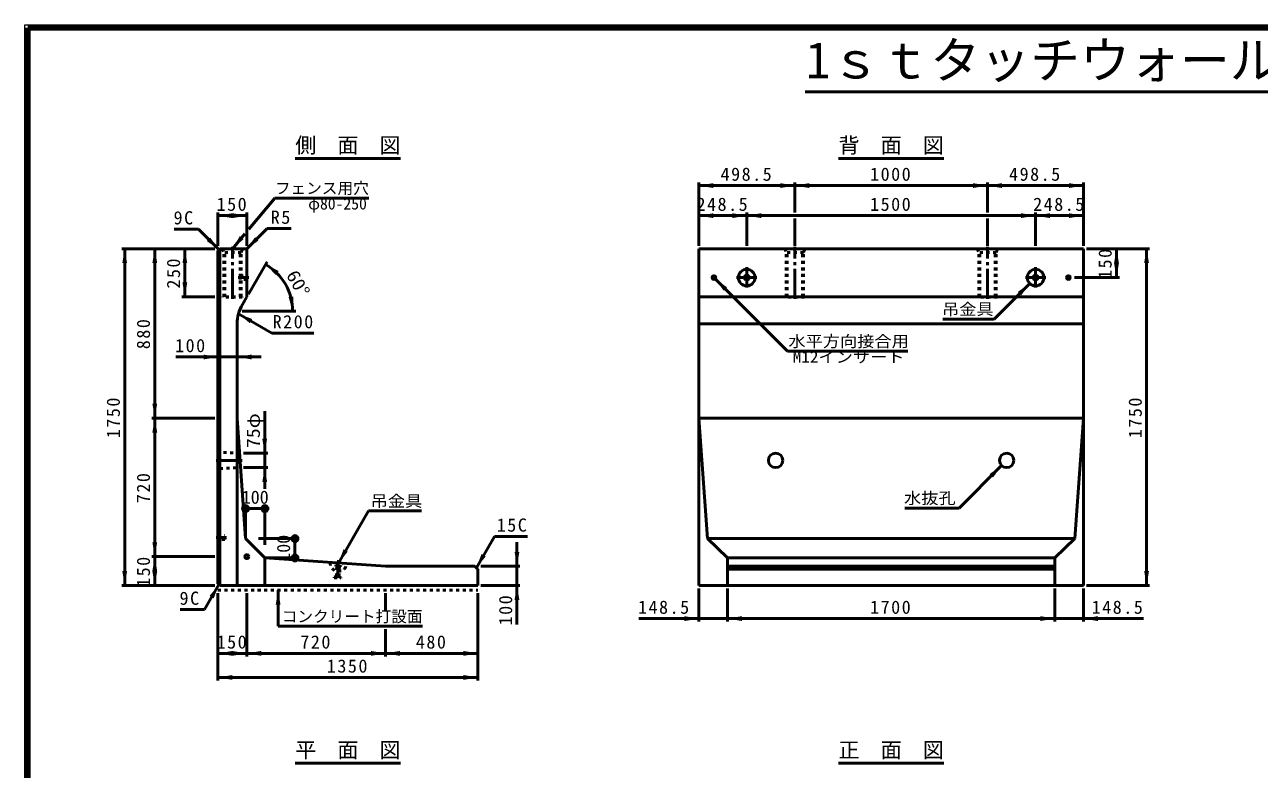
# Model space of a CAD drawing. Units: millimetres, scale not verified. Extents: x 100 to 4105, y 100 to 2870.
# Drawn here: x 100 to 2152, y 1632 to 2870 of the extents above; entities that cross this region are included whole.
import ezdxf
from ezdxf.enums import TextEntityAlignment as Align

# ---------------------------------------------------------------- set-up
doc = ezdxf.new("R2010")
doc.units = ezdxf.units.MM
doc.header["$LTSCALE"] = 5
doc.linetypes.add('USER2', pattern=[13.4, 10, -1.2, 1, -1.2])
doc.linetypes.add('USER3', pattern=[2.2, 1, -1.2])
doc.layers.add('V-nasSTD', color=7, linetype='Continuous', lineweight=50)
doc.styles.add('ＭＳ ゴシック', font='')
doc.styles.get('ＭＳ ゴシック').set_extended_font_data('MS Gothic')

msp = doc.modelspace()

# ---------------------------------------------------------------- hatches: boundary and pattern name
at = {"layer": 'V-nasSTD'}
for points in [[(1244.661, 2602.466), (1244.661, 2598.466), (1220.661, 2602.466), (1244.661, 2606.466)], [(1356.181, 2602.466), (1356.181, 2606.466), (1380.181, 2602.466), (1356.181, 2598.466)], [(1404.181, 2602.466), (1404.181, 2598.466), (1380.181, 2602.466), (1404.181, 2606.466)], [(1676.181, 2602.466), (1676.181, 2606.466), (1700.181, 2602.466), (1676.181, 2598.466)], [(1724.181, 2602.466), (1724.181, 2598.466), (1700.181, 2602.466), (1724.181, 2606.466)], [(1835.701, 2602.466), (1835.701, 2606.466), (1859.701, 2602.466), (1835.701, 2598.466)], [(445.221, 2552.466), (445.221, 2548.466), (421.221, 2552.466), (445.221, 2556.466)], [(445.221, 2552.466), (445.221, 2556.466), (469.221, 2552.466), (445.221, 2548.466)], [(1244.661, 2552.466), (1244.661, 2548.466), (1220.661, 2552.466), (1244.661, 2556.466)], [(1276.181, 2552.466), (1276.181, 2556.466), (1300.181, 2552.466), (1276.181, 2548.466)], [(1324.181, 2552.466), (1324.181, 2548.466), (1300.181, 2552.466), (1324.181, 2556.466)], [(1756.181, 2552.466), (1756.181, 2556.466), (1780.181, 2552.466), (1756.181, 2548.466)], [(1804.181, 2552.466), (1804.181, 2548.466), (1780.181, 2552.466), (1804.181, 2556.466)], [(1835.701, 2552.466), (1835.701, 2556.466), (1859.701, 2552.466), (1835.701, 2548.466)], [(405.691, 2512.997), (408.519, 2515.825), (422.661, 2496.026), (402.862, 2510.168)], [(460.648, 2515.851), (463.712, 2513.28), (445.221, 2497.466), (457.584, 2518.422)], [(485.784, 2513.903), (488.613, 2511.075), (468.814, 2496.932), (482.956, 2516.731)], [(266.221, 2473.466), (262.221, 2473.466), (266.221, 2497.466), (270.221, 2473.466)], [(316.221, 2473.466), (312.221, 2473.466), (316.221, 2497.466), (320.221, 2473.466)], [(366.221, 2473.466), (362.221, 2473.466), (366.221, 2497.466), (370.221, 2473.466)], [(1914.701, 2473.466), (1910.701, 2473.466), (1914.701, 2497.466), (1918.701, 2473.466)], [(1964.701, 2473.466), (1960.701, 2473.466), (1964.701, 2497.466), (1968.701, 2473.466)], [(519.68, 2457.176), (517.299, 2453.961), (500.395, 2471.462), (522.061, 2460.39)], [(1914.701, 2473.466), (1918.701, 2473.466), (1914.701, 2449.466), (1910.701, 2473.466)], [(1264.741, 2430.346), (1267.57, 2433.174), (1247.771, 2447.316), (1261.913, 2427.517)], [(366.221, 2441.466), (370.221, 2441.466), (366.221, 2417.466), (362.221, 2441.466)], [(1753.481, 2422.766), (1750.652, 2425.594), (1770.451, 2439.736), (1756.309, 2419.937)], [(542.666, 2417.364), (538.692, 2416.909), (545.395, 2393.519), (546.64, 2417.819)], [(476.186, 2377.169), (474.186, 2373.705), (455.402, 2389.169), (478.186, 2380.633)], [(397.221, 2317.466), (397.221, 2321.466), (421.221, 2317.466), (397.221, 2313.466)], [(477.221, 2317.466), (477.221, 2313.466), (453.221, 2317.466), (477.221, 2321.466)], [(316.221, 2239.866), (320.221, 2239.866), (316.221, 2215.866), (312.221, 2239.866)], [(316.221, 2191.866), (312.221, 2191.866), (316.221, 2215.866), (320.221, 2191.866)], [(498.943, 2181.466), (494.943, 2181.466), (498.943, 2157.466), (502.943, 2181.466)], [(1706.725, 2120.01), (1703.897, 2122.839), (1723.696, 2136.981), (1709.554, 2117.182)], [(498.943, 2109.466), (502.943, 2109.466), (498.943, 2133.466), (494.943, 2109.466)], [(316.221, 2009.466), (320.221, 2009.466), (316.221, 1985.466), (312.221, 2009.466)], [(633.443, 1995.68), (636.907, 1993.68), (621.443, 1974.895), (629.979, 1997.68)], [(918.221, 1993.466), (914.221, 1993.466), (918.221, 1969.466), (922.221, 1993.466)], [(316.221, 1961.466), (312.221, 1961.466), (316.221, 1985.466), (320.221, 1961.466)], [(862.821, 1987.851), (866.285, 1985.851), (850.821, 1967.066), (859.357, 1989.851)], [(266.221, 1961.466), (270.221, 1961.466), (266.221, 1937.466), (262.221, 1961.466)], [(316.221, 1961.466), (320.221, 1961.466), (316.221, 1937.466), (312.221, 1961.466)], [(1964.701, 1961.466), (1968.701, 1961.466), (1964.701, 1937.466), (1960.701, 1961.466)], [(410.661, 1918.121), (407.197, 1920.121), (422.661, 1938.906), (414.125, 1916.121)], [(521.221, 1905.626), (517.221, 1905.626), (521.221, 1929.626), (525.221, 1905.626)], [(918.221, 1913.466), (914.221, 1913.466), (918.221, 1937.466), (922.221, 1913.466)], [(1196.661, 1882.466), (1196.661, 1886.466), (1220.661, 1882.466), (1196.661, 1878.466)], [(1292.181, 1882.466), (1292.181, 1878.466), (1268.181, 1882.466), (1292.181, 1886.466)], [(1788.181, 1882.466), (1788.181, 1886.466), (1812.181, 1882.466), (1788.181, 1878.466)], [(1883.701, 1882.466), (1883.701, 1878.466), (1859.701, 1882.466), (1883.701, 1886.466)], [(445.221, 1824.626), (445.221, 1820.626), (421.221, 1824.626), (445.221, 1828.626)], [(445.221, 1824.626), (445.221, 1828.626), (469.221, 1824.626), (445.221, 1820.626)], [(493.221, 1824.626), (493.221, 1820.626), (469.221, 1824.626), (493.221, 1828.626)], [(675.621, 1824.626), (675.621, 1828.626), (699.621, 1824.626), (675.621, 1820.626)], [(723.621, 1824.626), (723.621, 1820.626), (699.621, 1824.626), (723.621, 1828.626)], [(829.221, 1824.626), (829.221, 1828.626), (853.221, 1824.626), (829.221, 1820.626)], [(445.221, 1784.626), (445.221, 1780.626), (421.221, 1784.626), (445.221, 1788.626)], [(829.221, 1784.626), (829.221, 1788.626), (853.221, 1784.626), (829.221, 1780.626)]]:
    msp.add_hatch(color=256, dxfattribs=at).paths.add_polyline_path(points)

# ---------------------------------------------------------------- linework, layer by layer
at = {"layer": 'V-nasSTD', "lineweight": 100}
for p, q in [((105, 2865), (105, 105)), ((4100, 2865), (105, 2865))]:
    msp.add_line(p, q, dxfattribs=at)
at = {"layer": 'V-nasSTD'}
for p, q in [((1397.476, 2758.465), (2807.524, 2758.465)), ((549.721, 2647.466), (724.721, 2647.466)), ((1452.681, 2647.466), (1627.681, 2647.466)), ((1220.661, 2607.466), (1220.661, 2502.466)), ((1380.181, 2607.466), (1380.181, 2557.466)), ((1700.181, 2607.466), (1700.181, 2557.466)), ((1859.701, 2607.466), (1859.701, 2502.466)), ((1220.661, 2602.466), (1380.181, 2602.466)), ((1380.181, 2602.466), (1700.181, 2602.466)), ((1700.181, 2602.466), (1859.701, 2602.466)), ((472.435, 2529.898), (515.928, 2581.731)), ((515.928, 2581.731), (671.928, 2581.731)), ((421.221, 2557.466), (421.221, 2502.466)), ((469.221, 2552.466), (421.221, 2552.466)), ((469.221, 2557.466), (469.221, 2502.466)), ((1220.661, 2552.466), (1300.181, 2552.466)), ((1300.181, 2557.466), (1300.181, 2502.466)), ((1300.181, 2552.466), (1780.181, 2552.466)), ((1380.181, 2547.466), (1380.181, 2502.466)), ((1700.181, 2547.466), (1700.181, 2502.466)), ((1780.181, 2557.466), (1780.181, 2502.466)), ((1780.181, 2552.466), (1859.701, 2552.466)), ((388.72, 2529.967), (348.72, 2529.967)), ((422.661, 2496.026), (388.72, 2529.967)), ((468.814, 2496.932), (502.755, 2530.874)), ((502.755, 2530.874), (542.755, 2530.874)), ((445.221, 2497.466), (466.007, 2522.238)), ((416.221, 2497.466), (261.221, 2497.466)), ((266.221, 2497.466), (266.221, 1937.466)), ((316.221, 2497.466), (316.221, 2215.866)), ((366.221, 2497.466), (366.221, 2417.466)), ((424.101, 2497.466), (421.221, 2494.586)), ((421.221, 2494.586), (421.221, 1940.346)), ((424.101, 2497.466), (424.101, 1937.466)), ((467.621, 2497.466), (424.101, 2497.466)), ((469.221, 2495.866), (469.221, 2417.466)), ((1220.661, 2497.466), (1220.661, 1937.466)), ((1859.701, 2497.466), (1220.661, 2497.466)), ((1859.701, 1937.466), (1859.701, 2497.466)), ((1969.701, 2497.466), (1864.701, 2497.466)), ((1914.701, 2497.466), (1914.701, 2449.466)), ((1964.701, 2497.466), (1964.701, 1937.466)), ((502.895, 2475.792), (471.721, 2421.796)), ((1247.771, 2447.316), (1367.979, 2327.108)), ((1919.701, 2449.466), (1844.701, 2449.466)), ((1770.451, 2439.736), (1711.108, 2380.393)), ((416.221, 2417.466), (361.221, 2417.466)), ((469.221, 2417.466), (461.795, 2404.604)), ((1859.701, 2417.466), (1220.661, 2417.466)), ((455.402, 2389.169), (510.827, 2357.169)), ((461.735, 2393.519), (550.395, 2393.519)), ((453.221, 2372.604), (453.221, 1937.466)), ((1859.701, 2372.604), (1220.661, 2372.604)), ((1711.108, 2380.393), (1626.108, 2380.393)), ((510.827, 2357.169), (580.827, 2357.169)), ((1367.979, 2327.108), (1567.979, 2327.108)), ((421.221, 2317.466), (351.221, 2317.466)), ((453.221, 2317.466), (421.221, 2317.466)), ((493.221, 2317.466), (453.221, 2317.466)), ((498.943, 2227.466), (498.943, 2157.466)), ((416.221, 2215.866), (311.221, 2215.866)), ((316.221, 2215.866), (316.221, 1985.466)), ((453.221, 2215.866), (467.143, 2015.388)), ((1220.661, 2215.866), (1235.068, 2015.388)), ((1859.701, 2215.866), (1220.661, 2215.866)), ((1859.701, 2215.866), (1845.295, 2015.388)), ((503.943, 2157.466), (463.943, 2157.466)), ((498.943, 2157.466), (498.943, 2133.466)), ((1652.985, 2066.27), (1723.696, 2136.981)), ((503.943, 2133.466), (463.943, 2133.466)), ((498.943, 2133.466), (498.943, 2098.466)), ((460.143, 2065.388), (506.143, 2065.388)), ((467.143, 2015.388), (467.143, 2072.388)), ((499.143, 2004.988), (499.143, 2072.388)), ((621.443, 1974.895), (671.443, 2061.498)), ((671.443, 2061.498), (759.443, 2061.498)), ((1562.985, 2066.27), (1652.985, 2066.27)), ((467.143, 2015.388), (499.143, 1983.388)), ((488.743, 2015.388), (556.143, 2015.388)), ((549.143, 2022.388), (549.143, 1976.388)), ((850.821, 1967.066), (880.821, 2019.028)), ((880.821, 2019.028), (935.821, 2019.028)), ((1235.068, 2015.388), (1845.295, 2015.388)), ((1235.068, 2015.388), (1268.181, 1983.388)), ((1845.295, 2015.388), (1812.181, 1983.388)), ((918.221, 1969.466), (918.221, 2009.466)), ((416.221, 1985.466), (311.221, 1985.466)), ((316.221, 1985.466), (316.221, 1937.466)), ((499.143, 1983.388), (556.143, 1983.388)), ((499.143, 1937.466), (499.143, 1983.388)), ((499.143, 1983.388), (699.621, 1969.466)), ((1268.181, 1937.466), (1268.181, 1983.388)), ((1268.181, 1983.388), (1812.181, 1983.388)), ((1812.181, 1937.466), (1812.181, 1983.388)), ((699.621, 1969.466), (848.421, 1969.466)), ((848.421, 1969.466), (853.221, 1964.666)), ((853.221, 1937.466), (853.221, 1964.666)), ((923.221, 1969.466), (858.221, 1969.466)), ((918.221, 1937.466), (918.221, 1969.466)), ((1268.181, 1969.466), (1812.181, 1969.466)), ((1268.181, 1964.666), (1812.181, 1964.666)), ((416.221, 1937.466), (261.221, 1937.466)), ((422.661, 1938.906), (398.661, 1897.337)), ((421.221, 1940.346), (424.101, 1937.466)), ((424.101, 1937.466), (853.221, 1937.466)), ((521.221, 1869.626), (521.221, 1929.626)), ((923.221, 1937.466), (858.221, 1937.466)), ((918.221, 1937.466), (918.221, 1872.466)), ((1220.661, 1937.466), (1859.701, 1937.466)), ((1220.661, 1932.466), (1220.661, 1877.466)), ((1268.181, 1932.466), (1268.181, 1877.466)), ((1812.181, 1932.466), (1812.181, 1877.466)), ((1859.701, 1932.466), (1859.701, 1877.466)), ((1969.701, 1937.466), (1864.701, 1937.466)), ((421.221, 1779.626), (421.221, 1924.626)), ((469.221, 1819.626), (469.221, 1924.626)), ((699.621, 1896.626), (699.621, 1924.626)), ((853.221, 1779.626), (853.221, 1924.626)), ((398.661, 1897.337), (358.661, 1897.337)), ((521.221, 1869.626), (761.221, 1869.626)), ((1220.661, 1882.466), (1120.661, 1882.466)), ((1268.181, 1882.466), (1220.661, 1882.466)), ((1268.181, 1882.466), (1812.181, 1882.466)), ((1812.181, 1882.466), (1859.701, 1882.466)), ((1859.701, 1882.466), (1959.701, 1882.466)), ((699.621, 1819.626), (699.621, 1864.626)), ((469.221, 1824.626), (421.221, 1824.626)), ((699.621, 1824.626), (469.221, 1824.626)), ((853.221, 1824.626), (699.621, 1824.626)), ((853.221, 1784.626), (421.221, 1784.626)), ((549.721, 1641.866), (724.721, 1641.866)), ((1452.681, 1641.866), (1627.681, 1641.866))]:
    msp.add_line(p, q, dxfattribs=at)
at = {"layer": 'V-nasSTD', "linetype": 'USER3'}
for p, q in [((428.421, 2497.466), (430.821, 2491.066)), ((430.821, 2417.466), (430.821, 2491.066)), ((459.621, 2491.066), (430.821, 2491.066)), ((432.421, 2417.466), (432.421, 2491.066)), ((458.021, 2417.466), (458.021, 2491.066)), ((459.621, 2491.066), (462.021, 2497.466)), ((459.621, 2417.466), (459.621, 2491.066)), ((1363.381, 2497.466), (1365.781, 2491.066)), ((1365.781, 2417.466), (1365.781, 2491.066)), ((1394.581, 2491.066), (1365.781, 2491.066)), ((1367.381, 2417.466), (1367.381, 2491.066)), ((1392.981, 2417.466), (1392.981, 2491.066)), ((1394.581, 2491.066), (1396.981, 2497.466)), ((1394.581, 2417.466), (1394.581, 2491.066)), ((1683.381, 2497.466), (1685.781, 2491.066)), ((1685.781, 2417.466), (1685.781, 2491.066)), ((1714.581, 2491.066), (1685.781, 2491.066)), ((1687.381, 2417.466), (1687.381, 2491.066)), ((1712.981, 2417.466), (1712.981, 2491.066)), ((1714.581, 2491.066), (1716.981, 2497.466)), ((1714.581, 2417.466), (1714.581, 2491.066)), ((458.021, 2446.266), (458.021, 2452.666)), ((458.021, 2452.666), (469.221, 2452.666)), ((469.221, 2446.266), (458.021, 2446.266)), ((461.221, 2417.466), (429.221, 2417.466)), ((429.221, 2416.826), (429.221, 2417.466)), ((461.221, 2416.826), (429.221, 2416.826)), ((461.221, 2416.826), (461.221, 2417.466)), ((1396.181, 2417.466), (1364.181, 2417.466)), ((1364.181, 2416.826), (1364.181, 2417.466)), ((1396.181, 2416.826), (1364.181, 2416.826)), ((1392.981, 2417.466), (1367.381, 2417.466)), ((1396.181, 2416.826), (1396.181, 2417.466)), ((1716.181, 2417.466), (1684.181, 2417.466)), ((1684.181, 2416.826), (1684.181, 2417.466)), ((1716.181, 2416.826), (1684.181, 2416.826)), ((1712.981, 2417.466), (1687.381, 2417.466)), ((1712.981, 2417.466), (1687.381, 2417.466)), ((1716.181, 2416.826), (1716.181, 2417.466)), ((424.421, 2159.066), (421.221, 2161.946)), ((457.277, 2157.466), (424.421, 2159.066)), ((424.421, 2131.866), (424.421, 2159.066)), ((424.421, 2131.866), (421.221, 2128.986)), ((424.421, 2131.866), (458.943, 2133.466)), ((421.221, 2020.666), (432.421, 2020.666)), ((432.421, 2014.266), (421.221, 2014.266)), ((432.421, 2014.266), (432.421, 2020.666)), ((617.231, 1971.98), (617.076, 1969.745)), ((617.231, 1971.98), (625.211, 1971.426)), ((625.211, 1971.426), (625.056, 1969.191)), ((614.194, 1951.341), (614.127, 1950.383)), ((614.127, 1950.383), (625.3, 1949.607)), ((614.194, 1951.341), (617.656, 1952.704)), ((614.194, 1951.341), (625.367, 1950.565)), ((617.076, 1969.745), (618.765, 1968.666)), ((617.076, 1969.745), (625.056, 1969.191)), ((618.765, 1968.666), (617.656, 1952.704)), ((617.656, 1952.704), (622.126, 1952.394)), ((618.765, 1968.666), (623.234, 1968.355)), ((623.234, 1968.355), (622.126, 1952.394)), ((622.126, 1952.394), (625.367, 1950.565)), ((623.234, 1968.355), (625.056, 1969.191)), ((625.367, 1950.565), (625.3, 1949.607)), ((421.221, 1929.626), (853.221, 1929.626))]:
    msp.add_line(p, q, dxfattribs=at)
at = {"layer": 'V-nasSTD', "linetype": 'USER2'}
for p, q in [((445.221, 2414.266), (445.221, 2500.666)), ((1380.181, 2414.266), (1380.181, 2500.666)), ((1700.181, 2414.266), (1700.181, 2500.666)), ((1300.181, 2466.906), (1300.181, 2432.986)), ((1780.181, 2466.906), (1780.181, 2432.986)), ((454.821, 2449.466), (472.421, 2449.466)), ((1240.821, 2449.466), (1250.421, 2449.466)), ((1245.621, 2444.666), (1245.621, 2454.266)), ((1283.221, 2449.466), (1317.141, 2449.466)), ((1763.221, 2449.466), (1797.141, 2449.466)), ((1829.941, 2449.466), (1839.541, 2449.466)), ((1834.741, 2444.666), (1834.741, 2454.266)), ((461.221, 2145.466), (418.021, 2145.466)), ((435.621, 2017.466), (418.021, 2017.466)), ((621.789, 1979.883), (620.057, 1954.943))]:
    msp.add_line(p, q, dxfattribs=at)
at = {"layer": 'V-nasSTD', "lineweight": 13}
msp.add_lwpolyline([(100, 100), (100, 2870), (4105, 2870), (4105, 100)], close=True, dxfattribs=at)
at = {"layer": 'V-nasSTD'}
for centre, radius in [((1300.181, 2449.466), 13.76), ((1780.181, 2449.466), 13.76), ((1245.621, 2449.466), 3.04), ((1245.621, 2449.466), 1.92), ((1245.621, 2449.466), 1.6), ((1300.181, 2449.466), 4), ((1780.181, 2449.466), 4), ((1834.741, 2449.466), 3.04), ((1834.741, 2449.466), 1.92), ((1834.741, 2449.466), 1.6), ((1348.181, 2145.466), 12), ((1732.181, 2145.466), 12), ((467.143, 2065.388), 5), ((499.143, 2065.388), 5), ((549.143, 2015.388), 5), ((469.221, 1985.466), 3.2), ((549.143, 1983.388), 5)]:
    msp.add_circle(centre, radius, dxfattribs=at)
for centre, radius, start, end in [((467.621, 2495.866), 1.6, 0, 90), ((455.395, 2393.519), 90, 360, 60), ((517.221, 2372.604), 64, 150, 180)]:
    msp.add_arc(centre, radius, start, end, dxfattribs=at)
at = {"layer": 'V-nasSTD', "linetype": 'USER3'}
msp.add_arc((621.443, 1974.895), 13.76, 176.0275, 356.0275, dxfattribs=at)

# ---------------------------------------------------------------- texts
at = {"layer": 'V-nasSTD', "style": 'ＭＳ ゴシック'}
for s, height, p in [('1ｓｔタッチウォール(Ｆ型)  Ｈ=1750', 60.81, (2102.5, 2841.409)), ('側\u3000面\u3000図', 25.66, (637.221, 2682.466)), ('背\u3000面\u3000図', 25.66, (1540.181, 2682.466)), ('フェンス用穴', 19.06, (593.928, 2607.731)), ('φ80-250', 19.06, (619.928, 2581.731)), ('100', 21.99, (483.143, 2095.388)), ('コンクリート打設面', 19.06, (644.249, 1895.626)), ('平\u3000面\u3000図', 25.66, (637.221, 1676.866)), ('正\u3000面\u3000図', 25.66, (1540.181, 1676.866))]:
    msp.add_text(s, height=height, dxfattribs=at).set_placement(p, align=Align.TOP_CENTER)
at = {"layer": 'V-nasSTD', "style": 'ＭＳ ゴシック', "width": 1.1}
for s, rotation, p in [('60°', 300, (564.068, 2445.292)), ('75φ', 90, (468.943, 2194.966))]:
    msp.add_text(s, height=21.99, rotation=rotation, dxfattribs=at).set_placement(p, align=Align.TOP_CENTER)
for s, p in [('吊金具', (1667.608, 2406.393)), ('水平方向接合用', (1469.479, 2353.108)), ('M12インサート', (1469.479, 2327.108)), ('水抜孔', (1604.485, 2092.27)), ('吊金具', (717.943, 2087.498))]:
    msp.add_text(s, height=19.06, dxfattribs=at).set_placement(p, align=Align.TOP_CENTER)
at = {"layer": 'V-nasSTD', "style": 'ＭＳ ゴシック'}
msp.add_text('100', height=21.99, rotation=90, dxfattribs=at).set_placement((519.143, 1999.388), align=Align.TOP_CENTER)
at = {"layer": 'V-nasSTD', "char_height": 21.99, "attachment_point": 2, "style": 'ＭＳ ゴシック'}
for s, insert in [('\\T1.17;498.5', (1300.421, 2632.466)), ('\\T1.17;1000', (1540.181, 2632.466)), ('\\T1.17;498.5', (1779.941, 2632.466)), ('\\T1.17;150', (445.221, 2582.466)), ('\\T1.17;248.5', (1260.421, 2582.466)), ('\\T1.17;1500', (1540.181, 2582.466)), ('\\T1.17;248.5', (1819.941, 2582.466)), ('\\T1.17;9C', (364.97, 2559.967)), ('\\T1.17;R5', (526.505, 2560.874)), ('\\T1.17;R200', (547.077, 2387.169)), ('\\T1.17;100', (376.221, 2347.466)), ('\\T1.17;15C', (910.821, 2049.028)), ('\\T1.17;9C', (374.911, 1927.337)), ('\\T1.17;148.5', (1163.161, 1912.466)), ('\\T1.17;1700', (1540.181, 1912.466)), ('\\T1.17;148.5', (1917.201, 1912.466)), ('\\T1.17;150', (445.221, 1854.626)), ('\\T1.17;720', (584.421, 1854.626)), ('\\T1.17;480', (776.421, 1854.626)), ('\\T1.17;1350', (637.221, 1814.626))]:
    msp.add_mtext(s, dxfattribs=dict(at, insert=insert))
at = {"layer": 'V-nasSTD', "char_height": 21.99, "attachment_point": 2, "rotation": 90, "style": 'ＭＳ ゴシック'}
for s, insert in [('\\T1.17;150', (1884.701, 2473.466)), ('\\T1.17;250', (336.221, 2457.466)), ('\\T1.17;880', (286.221, 2356.666)), ('\\T1.17;1750', (236.221, 2217.466)), ('\\T1.17;1750', (1934.701, 2217.466)), ('\\T1.17;720', (286.221, 2100.666)), ('\\T1.17;150', (286.221, 1961.466)), ('\\T1.17;100', (888.221, 1897.466))]:
    msp.add_mtext(s, dxfattribs=dict(at, insert=insert))

doc.saveas('drawing.dxf')
